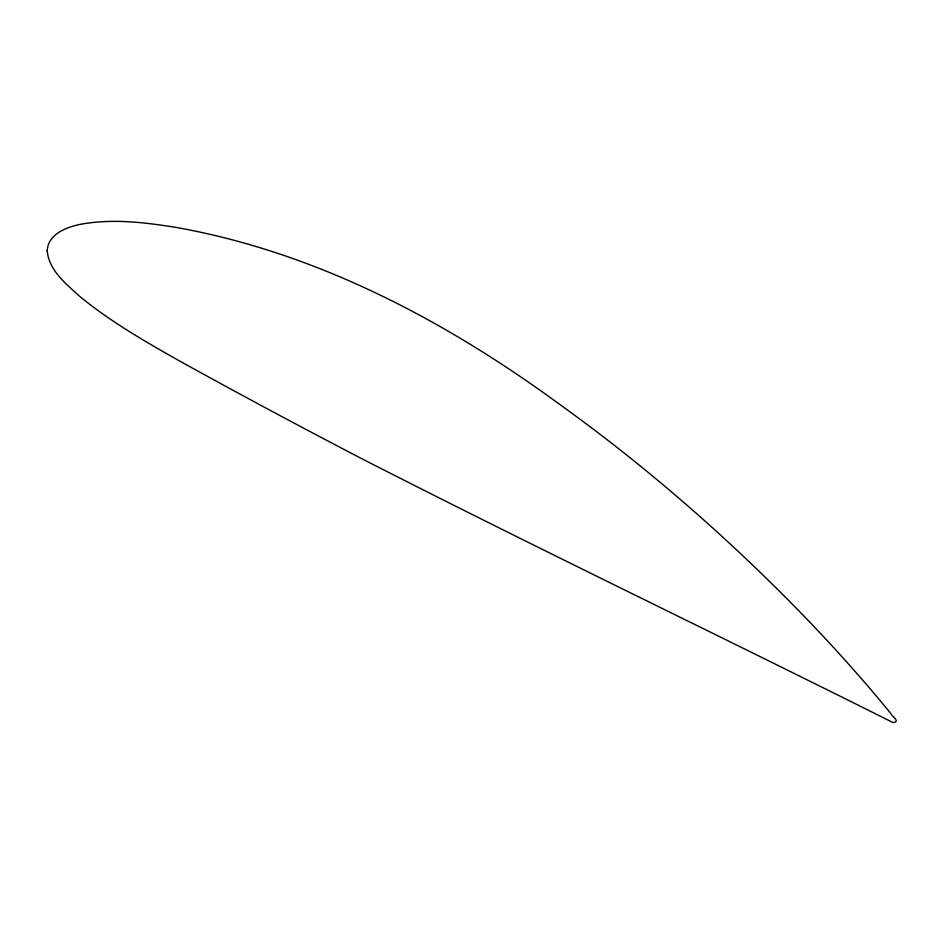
<?xml version="1.0" encoding="UTF-8"?>
<svg xmlns="http://www.w3.org/2000/svg" width="944" height="944" viewBox="0 0 944 944"><rect width="100%" height="100%" fill="white"/><g stroke="black" fill="none" stroke-linecap="round" stroke-linejoin="round"><path stroke-width="1.42" d="M47.2 250.726C48.781 270.279 65.915 283.731 79.355 296.038C110.035 321.432 144.774 341.28 179.313 360.844C239.811 394.321 300.77 426.959 362.107 458.878C538.092 548.783 716.366 634.144 893.083 722.597C900.67 721.664 892.363 716.838 890.935 713.723C887.891 709.994 884.835 706.277 881.755 702.572C854.721 670.087 826.224 638.805 796.665 608.597C723.788 534.257 644.929 465.675 560.37 404.882C446.311 321.255 317.408 252.756 177.035 227.587C145.447 222.442 112.843 218.442 81.066 224.2C67.036 226.938 47.991 233.888 47.2 250.726"/></g></svg>
